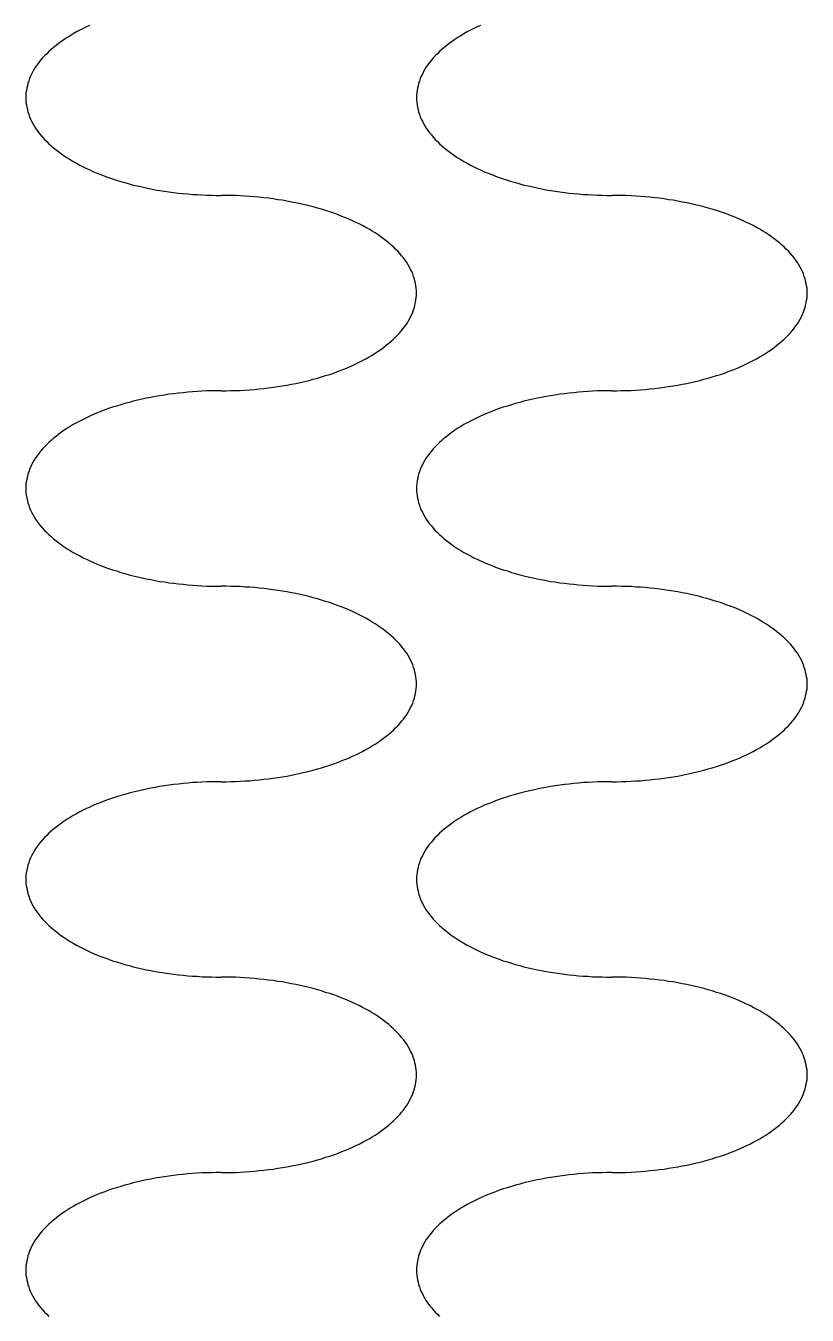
# Model space of a CAD drawing. Extents: x 0 to 40, y 0 to 70.
# Drawn here: x 29.6 to 30, y 55.327 to 55.987 of the extents above; entities that cross this region are included whole.
import ezdxf

# ---------------------------------------------------------------- set-up
doc = ezdxf.new("R2010")
doc.units = 0
doc.layers.add('AL_FOIL', color=2, linetype='CONTINUOUS')

msp = doc.modelspace()

# ---------------------------------------------------------------- linework, layer by layer
at = {"layer": 'AL_FOIL'}
for points in [[(29.6328, 55.987, 0), (29.631, 55.9862, 0), (29.6293, 55.9854, 0), (29.6276, 55.9845, 0), (29.6259, 55.9836, 0), (29.6243, 55.9827, 0), (29.6227, 55.9817, 0), (29.6212, 55.9808, 0), (29.6197, 55.9798, 0), (29.6182, 55.9788, 0), (29.6169, 55.9778, 0), (29.6155, 55.9767, 0), (29.6142, 55.9757, 0), (29.613, 55.9746, 0), (29.6118, 55.9736, 0), (29.6107, 55.9725, 0), (29.6096, 55.9714, 0), (29.6086, 55.9703, 0), (29.6076, 55.9691, 0), (29.6067, 55.968, 0), (29.6058, 55.9668, 0), (29.605, 55.9657, 0), (29.6043, 55.9645, 0), (29.6036, 55.9633, 0), (29.603, 55.9621, 0), (29.6024, 55.961, 0), (29.6019, 55.9598, 0), (29.6015, 55.9585, 0), (29.6011, 55.9573, 0), (29.6008, 55.9561, 0), (29.6005, 55.9549, 0), (29.6003, 55.9537, 0), (29.6001, 55.9525, 0), (29.6, 55.9512, 0), (29.6, 55.95, 0), (29.6, 55.9488, 0), (29.6001, 55.9475, 0), (29.6003, 55.9463, 0), (29.6005, 55.9451, 0), (29.6008, 55.9439, 0), (29.6011, 55.9427, 0), (29.6015, 55.9415, 0), (29.6019, 55.9402, 0), (29.6024, 55.939, 0), (29.603, 55.9379, 0), (29.6036, 55.9367, 0), (29.6043, 55.9355, 0), (29.605, 55.9343, 0), (29.6058, 55.9332, 0), (29.6067, 55.932, 0), (29.6076, 55.9309, 0), (29.6086, 55.9297, 0), (29.6096, 55.9286, 0), (29.6107, 55.9275, 0), (29.6118, 55.9264, 0), (29.613, 55.9254, 0), (29.6142, 55.9243, 0), (29.6155, 55.9233, 0), (29.6169, 55.9222, 0), (29.6182, 55.9212, 0), (29.6197, 55.9202, 0), (29.6212, 55.9192, 0), (29.6227, 55.9183, 0), (29.6243, 55.9173, 0), (29.6259, 55.9164, 0), (29.6276, 55.9155, 0), (29.6293, 55.9146, 0), (29.631, 55.9138, 0), (29.6328, 55.913, 0), (29.6347, 55.9121, 0), (29.6366, 55.9113, 0), (29.6385, 55.9106, 0), (29.6404, 55.9098, 0), (29.6424, 55.9091, 0), (29.6444, 55.9084, 0), (29.6465, 55.9078, 0), (29.6486, 55.9071, 0), (29.6507, 55.9065, 0), (29.6529, 55.9059, 0), (29.655, 55.9053, 0), (29.6572, 55.9048, 0), (29.6595, 55.9043, 0), (29.6617, 55.9038, 0), (29.664, 55.9034, 0), (29.6663, 55.9029, 0), (29.6686, 55.9025, 0), (29.671, 55.9022, 0), (29.6733, 55.9018, 0), (29.6757, 55.9015, 0), (29.6781, 55.9012, 0), (29.6805, 55.901, 0), (29.6829, 55.9007, 0), (29.6853, 55.9005, 0), (29.6878, 55.9004, 0), (29.6902, 55.9002, 0), (29.6926, 55.9001, 0), (29.6951, 55.9001, 0), (29.6975, 55.9, 0), (29.7, 55.9, 0)], [(29.8328, 55.987, 0), (29.831, 55.9862, 0), (29.8293, 55.9854, 0), (29.8276, 55.9845, 0), (29.8259, 55.9836, 0), (29.8243, 55.9827, 0), (29.8227, 55.9817, 0), (29.8212, 55.9808, 0), (29.8197, 55.9798, 0), (29.8182, 55.9788, 0), (29.8169, 55.9778, 0), (29.8155, 55.9767, 0), (29.8142, 55.9757, 0), (29.813, 55.9746, 0), (29.8118, 55.9736, 0), (29.8107, 55.9725, 0), (29.8096, 55.9714, 0), (29.8086, 55.9703, 0), (29.8076, 55.9691, 0), (29.8067, 55.968, 0), (29.8058, 55.9668, 0), (29.805, 55.9657, 0), (29.8043, 55.9645, 0), (29.8036, 55.9633, 0), (29.803, 55.9621, 0), (29.8024, 55.961, 0), (29.8019, 55.9598, 0), (29.8015, 55.9585, 0), (29.8011, 55.9573, 0), (29.8008, 55.9561, 0), (29.8005, 55.9549, 0), (29.8003, 55.9537, 0), (29.8001, 55.9525, 0), (29.8, 55.9512, 0), (29.8, 55.95, 0), (29.8, 55.9488, 0), (29.8001, 55.9475, 0), (29.8003, 55.9463, 0), (29.8005, 55.9451, 0), (29.8008, 55.9439, 0), (29.8011, 55.9427, 0), (29.8015, 55.9415, 0), (29.8019, 55.9402, 0), (29.8024, 55.939, 0), (29.803, 55.9379, 0), (29.8036, 55.9367, 0), (29.8043, 55.9355, 0), (29.805, 55.9343, 0), (29.8058, 55.9332, 0), (29.8067, 55.932, 0), (29.8076, 55.9309, 0), (29.8086, 55.9297, 0), (29.8096, 55.9286, 0), (29.8107, 55.9275, 0), (29.8118, 55.9264, 0), (29.813, 55.9254, 0), (29.8142, 55.9243, 0), (29.8155, 55.9233, 0), (29.8169, 55.9222, 0), (29.8182, 55.9212, 0), (29.8197, 55.9202, 0), (29.8212, 55.9192, 0), (29.8227, 55.9183, 0), (29.8243, 55.9173, 0), (29.8259, 55.9164, 0), (29.8276, 55.9155, 0), (29.8293, 55.9146, 0), (29.831, 55.9138, 0), (29.8328, 55.913, 0), (29.8347, 55.9121, 0), (29.8366, 55.9113, 0), (29.8385, 55.9106, 0), (29.8404, 55.9098, 0), (29.8424, 55.9091, 0), (29.8444, 55.9084, 0), (29.8465, 55.9078, 0), (29.8486, 55.9071, 0), (29.8507, 55.9065, 0), (29.8529, 55.9059, 0), (29.855, 55.9053, 0), (29.8572, 55.9048, 0), (29.8595, 55.9043, 0), (29.8617, 55.9038, 0), (29.864, 55.9034, 0), (29.8663, 55.9029, 0), (29.8686, 55.9025, 0), (29.871, 55.9022, 0), (29.8733, 55.9018, 0), (29.8757, 55.9015, 0), (29.8781, 55.9012, 0), (29.8805, 55.901, 0), (29.8829, 55.9007, 0), (29.8853, 55.9005, 0), (29.8878, 55.9004, 0), (29.8902, 55.9002, 0), (29.8926, 55.9001, 0), (29.8951, 55.9001, 0), (29.8975, 55.9, 0), (29.9, 55.9, 0)], [(29.7, 55.8, 0), (29.7025, 55.8, 0), (29.7049, 55.8001, 0), (29.7074, 55.8001, 0), (29.7098, 55.8002, 0), (29.7122, 55.8004, 0), (29.7147, 55.8005, 0), (29.7171, 55.8007, 0), (29.7195, 55.801, 0), (29.7219, 55.8012, 0), (29.7243, 55.8015, 0), (29.7267, 55.8018, 0), (29.729, 55.8022, 0), (29.7314, 55.8025, 0), (29.7337, 55.8029, 0), (29.736, 55.8034, 0), (29.7383, 55.8038, 0), (29.7405, 55.8043, 0), (29.7428, 55.8048, 0), (29.745, 55.8053, 0), (29.7471, 55.8059, 0), (29.7493, 55.8065, 0), (29.7514, 55.8071, 0), (29.7535, 55.8078, 0), (29.7556, 55.8084, 0), (29.7576, 55.8091, 0), (29.7596, 55.8098, 0), (29.7615, 55.8106, 0), (29.7634, 55.8113, 0), (29.7653, 55.8121, 0), (29.7672, 55.813, 0), (29.769, 55.8138, 0), (29.7707, 55.8146, 0), (29.7724, 55.8155, 0), (29.7741, 55.8164, 0), (29.7757, 55.8173, 0), (29.7773, 55.8183, 0), (29.7788, 55.8192, 0), (29.7803, 55.8202, 0), (29.7818, 55.8212, 0), (29.7831, 55.8222, 0), (29.7845, 55.8233, 0), (29.7858, 55.8243, 0), (29.787, 55.8254, 0), (29.7882, 55.8264, 0), (29.7893, 55.8275, 0), (29.7904, 55.8286, 0), (29.7914, 55.8297, 0), (29.7924, 55.8309, 0), (29.7933, 55.832, 0), (29.7942, 55.8332, 0), (29.795, 55.8343, 0), (29.7957, 55.8355, 0), (29.7964, 55.8367, 0), (29.797, 55.8379, 0), (29.7976, 55.839, 0), (29.7981, 55.8402, 0), (29.7985, 55.8415, 0), (29.7989, 55.8427, 0), (29.7992, 55.8439, 0), (29.7995, 55.8451, 0), (29.7997, 55.8463, 0), (29.7999, 55.8475, 0), (29.8, 55.8488, 0), (29.8, 55.85, 0), (29.8, 55.8512, 0), (29.7999, 55.8525, 0), (29.7997, 55.8537, 0), (29.7995, 55.8549, 0), (29.7992, 55.8561, 0), (29.7989, 55.8573, 0), (29.7985, 55.8585, 0), (29.7981, 55.8598, 0), (29.7976, 55.861, 0), (29.797, 55.8621, 0), (29.7964, 55.8633, 0), (29.7957, 55.8645, 0), (29.795, 55.8657, 0), (29.7942, 55.8668, 0), (29.7933, 55.868, 0), (29.7924, 55.8691, 0), (29.7914, 55.8703, 0), (29.7904, 55.8714, 0), (29.7893, 55.8725, 0), (29.7882, 55.8736, 0), (29.787, 55.8746, 0), (29.7858, 55.8757, 0), (29.7845, 55.8767, 0), (29.7831, 55.8778, 0), (29.7818, 55.8788, 0), (29.7803, 55.8798, 0), (29.7788, 55.8808, 0), (29.7773, 55.8817, 0), (29.7757, 55.8827, 0), (29.7741, 55.8836, 0), (29.7724, 55.8845, 0), (29.7707, 55.8854, 0), (29.769, 55.8862, 0), (29.7672, 55.887, 0), (29.7653, 55.8879, 0), (29.7634, 55.8887, 0), (29.7615, 55.8894, 0), (29.7596, 55.8902, 0), (29.7576, 55.8909, 0), (29.7556, 55.8916, 0), (29.7535, 55.8922, 0), (29.7514, 55.8929, 0), (29.7493, 55.8935, 0), (29.7471, 55.8941, 0), (29.745, 55.8947, 0), (29.7428, 55.8952, 0), (29.7405, 55.8957, 0), (29.7383, 55.8962, 0), (29.736, 55.8966, 0), (29.7337, 55.8971, 0), (29.7314, 55.8975, 0), (29.729, 55.8978, 0), (29.7267, 55.8982, 0), (29.7243, 55.8985, 0), (29.7219, 55.8988, 0), (29.7195, 55.899, 0), (29.7171, 55.8993, 0), (29.7147, 55.8995, 0), (29.7122, 55.8996, 0), (29.7098, 55.8998, 0), (29.7074, 55.8999, 0), (29.7049, 55.8999, 0), (29.7025, 55.9, 0), (29.7, 55.9, 0)], [(29.9, 55.8, 0), (29.9025, 55.8, 0), (29.9049, 55.8001, 0), (29.9074, 55.8001, 0), (29.9098, 55.8002, 0), (29.9122, 55.8004, 0), (29.9147, 55.8005, 0), (29.9171, 55.8007, 0), (29.9195, 55.801, 0), (29.9219, 55.8012, 0), (29.9243, 55.8015, 0), (29.9267, 55.8018, 0), (29.929, 55.8022, 0), (29.9314, 55.8025, 0), (29.9337, 55.8029, 0), (29.936, 55.8034, 0), (29.9383, 55.8038, 0), (29.9405, 55.8043, 0), (29.9428, 55.8048, 0), (29.945, 55.8053, 0), (29.9471, 55.8059, 0), (29.9493, 55.8065, 0), (29.9514, 55.8071, 0), (29.9535, 55.8078, 0), (29.9556, 55.8084, 0), (29.9576, 55.8091, 0), (29.9596, 55.8098, 0), (29.9615, 55.8106, 0), (29.9634, 55.8113, 0), (29.9653, 55.8121, 0), (29.9672, 55.813, 0), (29.969, 55.8138, 0), (29.9707, 55.8146, 0), (29.9724, 55.8155, 0), (29.9741, 55.8164, 0), (29.9757, 55.8173, 0), (29.9773, 55.8183, 0), (29.9788, 55.8192, 0), (29.9803, 55.8202, 0), (29.9818, 55.8212, 0), (29.9831, 55.8222, 0), (29.9845, 55.8233, 0), (29.9858, 55.8243, 0), (29.987, 55.8254, 0), (29.9882, 55.8264, 0), (29.9893, 55.8275, 0), (29.9904, 55.8286, 0), (29.9914, 55.8297, 0), (29.9924, 55.8309, 0), (29.9933, 55.832, 0), (29.9942, 55.8332, 0), (29.995, 55.8343, 0), (29.9957, 55.8355, 0), (29.9964, 55.8367, 0), (29.997, 55.8379, 0), (29.9976, 55.839, 0), (29.9981, 55.8402, 0), (29.9985, 55.8415, 0), (29.9989, 55.8427, 0), (29.9992, 55.8439, 0), (29.9995, 55.8451, 0), (29.9997, 55.8463, 0), (29.9999, 55.8475, 0), (30, 55.8488, 0), (30, 55.85, 0), (30, 55.8512, 0), (29.9999, 55.8525, 0), (29.9997, 55.8537, 0), (29.9995, 55.8549, 0), (29.9992, 55.8561, 0), (29.9989, 55.8573, 0), (29.9985, 55.8585, 0), (29.9981, 55.8598, 0), (29.9976, 55.861, 0), (29.997, 55.8621, 0), (29.9964, 55.8633, 0), (29.9957, 55.8645, 0), (29.995, 55.8657, 0), (29.9942, 55.8668, 0), (29.9933, 55.868, 0), (29.9924, 55.8691, 0), (29.9914, 55.8703, 0), (29.9904, 55.8714, 0), (29.9893, 55.8725, 0), (29.9882, 55.8736, 0), (29.987, 55.8746, 0), (29.9858, 55.8757, 0), (29.9845, 55.8767, 0), (29.9831, 55.8778, 0), (29.9818, 55.8788, 0), (29.9803, 55.8798, 0), (29.9788, 55.8808, 0), (29.9773, 55.8817, 0), (29.9757, 55.8827, 0), (29.9741, 55.8836, 0), (29.9724, 55.8845, 0), (29.9707, 55.8854, 0), (29.969, 55.8862, 0), (29.9672, 55.887, 0), (29.9653, 55.8879, 0), (29.9634, 55.8887, 0), (29.9615, 55.8894, 0), (29.9596, 55.8902, 0), (29.9576, 55.8909, 0), (29.9556, 55.8916, 0), (29.9535, 55.8922, 0), (29.9514, 55.8929, 0), (29.9493, 55.8935, 0), (29.9471, 55.8941, 0), (29.945, 55.8947, 0), (29.9428, 55.8952, 0), (29.9405, 55.8957, 0), (29.9383, 55.8962, 0), (29.936, 55.8966, 0), (29.9337, 55.8971, 0), (29.9314, 55.8975, 0), (29.929, 55.8978, 0), (29.9267, 55.8982, 0), (29.9243, 55.8985, 0), (29.9219, 55.8988, 0), (29.9195, 55.899, 0), (29.9171, 55.8993, 0), (29.9147, 55.8995, 0), (29.9122, 55.8996, 0), (29.9098, 55.8998, 0), (29.9074, 55.8999, 0), (29.9049, 55.8999, 0), (29.9025, 55.9, 0), (29.9, 55.9, 0)], [(29.7, 55.8, 0), (29.6975, 55.8, 0), (29.6951, 55.7999, 0), (29.6926, 55.7999, 0), (29.6902, 55.7998, 0), (29.6878, 55.7996, 0), (29.6853, 55.7995, 0), (29.6829, 55.7993, 0), (29.6805, 55.799, 0), (29.6781, 55.7988, 0), (29.6757, 55.7985, 0), (29.6733, 55.7982, 0), (29.671, 55.7978, 0), (29.6686, 55.7975, 0), (29.6663, 55.7971, 0), (29.664, 55.7966, 0), (29.6617, 55.7962, 0), (29.6595, 55.7957, 0), (29.6572, 55.7952, 0), (29.655, 55.7947, 0), (29.6529, 55.7941, 0), (29.6507, 55.7935, 0), (29.6486, 55.7929, 0), (29.6465, 55.7922, 0), (29.6444, 55.7916, 0), (29.6424, 55.7909, 0), (29.6404, 55.7902, 0), (29.6385, 55.7894, 0), (29.6366, 55.7887, 0), (29.6347, 55.7879, 0), (29.6328, 55.787, 0), (29.631, 55.7862, 0), (29.6293, 55.7854, 0), (29.6276, 55.7845, 0), (29.6259, 55.7836, 0), (29.6243, 55.7827, 0), (29.6227, 55.7817, 0), (29.6212, 55.7808, 0), (29.6197, 55.7798, 0), (29.6182, 55.7788, 0), (29.6169, 55.7778, 0), (29.6155, 55.7767, 0), (29.6142, 55.7757, 0), (29.613, 55.7746, 0), (29.6118, 55.7736, 0), (29.6107, 55.7725, 0), (29.6096, 55.7714, 0), (29.6086, 55.7703, 0), (29.6076, 55.7691, 0), (29.6067, 55.768, 0), (29.6058, 55.7668, 0), (29.605, 55.7657, 0), (29.6043, 55.7645, 0), (29.6036, 55.7633, 0), (29.603, 55.7621, 0), (29.6024, 55.761, 0), (29.6019, 55.7598, 0), (29.6015, 55.7585, 0), (29.6011, 55.7573, 0), (29.6008, 55.7561, 0), (29.6005, 55.7549, 0), (29.6003, 55.7537, 0), (29.6001, 55.7525, 0), (29.6, 55.7512, 0), (29.6, 55.75, 0), (29.6, 55.7488, 0), (29.6001, 55.7475, 0), (29.6003, 55.7463, 0), (29.6005, 55.7451, 0), (29.6008, 55.7439, 0), (29.6011, 55.7427, 0), (29.6015, 55.7415, 0), (29.6019, 55.7402, 0), (29.6024, 55.739, 0), (29.603, 55.7379, 0), (29.6036, 55.7367, 0), (29.6043, 55.7355, 0), (29.605, 55.7343, 0), (29.6058, 55.7332, 0), (29.6067, 55.732, 0), (29.6076, 55.7309, 0), (29.6086, 55.7297, 0), (29.6096, 55.7286, 0), (29.6107, 55.7275, 0), (29.6118, 55.7264, 0), (29.613, 55.7254, 0), (29.6142, 55.7243, 0), (29.6155, 55.7233, 0), (29.6169, 55.7222, 0), (29.6182, 55.7212, 0), (29.6197, 55.7202, 0), (29.6212, 55.7192, 0), (29.6227, 55.7183, 0), (29.6243, 55.7173, 0), (29.6259, 55.7164, 0), (29.6276, 55.7155, 0), (29.6293, 55.7146, 0), (29.631, 55.7138, 0), (29.6328, 55.713, 0), (29.6347, 55.7121, 0), (29.6366, 55.7113, 0), (29.6385, 55.7106, 0), (29.6404, 55.7098, 0), (29.6424, 55.7091, 0), (29.6444, 55.7084, 0), (29.6465, 55.7078, 0), (29.6486, 55.7071, 0), (29.6507, 55.7065, 0), (29.6529, 55.7059, 0), (29.655, 55.7053, 0), (29.6572, 55.7048, 0), (29.6595, 55.7043, 0), (29.6617, 55.7038, 0), (29.664, 55.7034, 0), (29.6663, 55.7029, 0), (29.6686, 55.7025, 0), (29.671, 55.7022, 0), (29.6733, 55.7018, 0), (29.6757, 55.7015, 0), (29.6781, 55.7012, 0), (29.6805, 55.701, 0), (29.6829, 55.7007, 0), (29.6853, 55.7005, 0), (29.6878, 55.7004, 0), (29.6902, 55.7002, 0), (29.6926, 55.7001, 0), (29.6951, 55.7001, 0), (29.6975, 55.7, 0), (29.7, 55.7, 0)], [(29.9, 55.8, 0), (29.8975, 55.8, 0), (29.8951, 55.7999, 0), (29.8926, 55.7999, 0), (29.8902, 55.7998, 0), (29.8878, 55.7996, 0), (29.8853, 55.7995, 0), (29.8829, 55.7993, 0), (29.8805, 55.799, 0), (29.8781, 55.7988, 0), (29.8757, 55.7985, 0), (29.8733, 55.7982, 0), (29.871, 55.7978, 0), (29.8686, 55.7975, 0), (29.8663, 55.7971, 0), (29.864, 55.7966, 0), (29.8617, 55.7962, 0), (29.8595, 55.7957, 0), (29.8572, 55.7952, 0), (29.855, 55.7947, 0), (29.8529, 55.7941, 0), (29.8507, 55.7935, 0), (29.8486, 55.7929, 0), (29.8465, 55.7922, 0), (29.8444, 55.7916, 0), (29.8424, 55.7909, 0), (29.8404, 55.7902, 0), (29.8385, 55.7894, 0), (29.8366, 55.7887, 0), (29.8347, 55.7879, 0), (29.8328, 55.787, 0), (29.831, 55.7862, 0), (29.8293, 55.7854, 0), (29.8276, 55.7845, 0), (29.8259, 55.7836, 0), (29.8243, 55.7827, 0), (29.8227, 55.7817, 0), (29.8212, 55.7808, 0), (29.8197, 55.7798, 0), (29.8182, 55.7788, 0), (29.8169, 55.7778, 0), (29.8155, 55.7767, 0), (29.8142, 55.7757, 0), (29.813, 55.7746, 0), (29.8118, 55.7736, 0), (29.8107, 55.7725, 0), (29.8096, 55.7714, 0), (29.8086, 55.7703, 0), (29.8076, 55.7691, 0), (29.8067, 55.768, 0), (29.8058, 55.7668, 0), (29.805, 55.7657, 0), (29.8043, 55.7645, 0), (29.8036, 55.7633, 0), (29.803, 55.7621, 0), (29.8024, 55.761, 0), (29.8019, 55.7598, 0), (29.8015, 55.7585, 0), (29.8011, 55.7573, 0), (29.8008, 55.7561, 0), (29.8005, 55.7549, 0), (29.8003, 55.7537, 0), (29.8001, 55.7525, 0), (29.8, 55.7512, 0), (29.8, 55.75, 0), (29.8, 55.7488, 0), (29.8001, 55.7475, 0), (29.8003, 55.7463, 0), (29.8005, 55.7451, 0), (29.8008, 55.7439, 0), (29.8011, 55.7427, 0), (29.8015, 55.7415, 0), (29.8019, 55.7402, 0), (29.8024, 55.739, 0), (29.803, 55.7379, 0), (29.8036, 55.7367, 0), (29.8043, 55.7355, 0), (29.805, 55.7343, 0), (29.8058, 55.7332, 0), (29.8067, 55.732, 0), (29.8076, 55.7309, 0), (29.8086, 55.7297, 0), (29.8096, 55.7286, 0), (29.8107, 55.7275, 0), (29.8118, 55.7264, 0), (29.813, 55.7254, 0), (29.8142, 55.7243, 0), (29.8155, 55.7233, 0), (29.8169, 55.7222, 0), (29.8182, 55.7212, 0), (29.8197, 55.7202, 0), (29.8212, 55.7192, 0), (29.8227, 55.7183, 0), (29.8243, 55.7173, 0), (29.8259, 55.7164, 0), (29.8276, 55.7155, 0), (29.8293, 55.7146, 0), (29.831, 55.7138, 0), (29.8328, 55.713, 0), (29.8347, 55.7121, 0), (29.8366, 55.7113, 0), (29.8385, 55.7106, 0), (29.8404, 55.7098, 0), (29.8424, 55.7091, 0), (29.8444, 55.7084, 0), (29.8465, 55.7078, 0), (29.8486, 55.7071, 0), (29.8507, 55.7065, 0), (29.8529, 55.7059, 0), (29.855, 55.7053, 0), (29.8572, 55.7048, 0), (29.8595, 55.7043, 0), (29.8617, 55.7038, 0), (29.864, 55.7034, 0), (29.8663, 55.7029, 0), (29.8686, 55.7025, 0), (29.871, 55.7022, 0), (29.8733, 55.7018, 0), (29.8757, 55.7015, 0), (29.8781, 55.7012, 0), (29.8805, 55.701, 0), (29.8829, 55.7007, 0), (29.8853, 55.7005, 0), (29.8878, 55.7004, 0), (29.8902, 55.7002, 0), (29.8926, 55.7001, 0), (29.8951, 55.7001, 0), (29.8975, 55.7, 0), (29.9, 55.7, 0)], [(29.7, 55.6, 0), (29.7025, 55.6, 0), (29.7049, 55.6001, 0), (29.7074, 55.6001, 0), (29.7098, 55.6002, 0), (29.7122, 55.6004, 0), (29.7147, 55.6005, 0), (29.7171, 55.6007, 0), (29.7195, 55.601, 0), (29.7219, 55.6012, 0), (29.7243, 55.6015, 0), (29.7267, 55.6018, 0), (29.729, 55.6022, 0), (29.7314, 55.6025, 0), (29.7337, 55.6029, 0), (29.736, 55.6034, 0), (29.7383, 55.6038, 0), (29.7405, 55.6043, 0), (29.7428, 55.6048, 0), (29.745, 55.6053, 0), (29.7471, 55.6059, 0), (29.7493, 55.6065, 0), (29.7514, 55.6071, 0), (29.7535, 55.6078, 0), (29.7556, 55.6084, 0), (29.7576, 55.6091, 0), (29.7596, 55.6098, 0), (29.7615, 55.6106, 0), (29.7634, 55.6113, 0), (29.7653, 55.6121, 0), (29.7672, 55.613, 0), (29.769, 55.6138, 0), (29.7707, 55.6146, 0), (29.7724, 55.6155, 0), (29.7741, 55.6164, 0), (29.7757, 55.6173, 0), (29.7773, 55.6183, 0), (29.7788, 55.6192, 0), (29.7803, 55.6202, 0), (29.7818, 55.6212, 0), (29.7831, 55.6222, 0), (29.7845, 55.6233, 0), (29.7858, 55.6243, 0), (29.787, 55.6254, 0), (29.7882, 55.6264, 0), (29.7893, 55.6275, 0), (29.7904, 55.6286, 0), (29.7914, 55.6297, 0), (29.7924, 55.6309, 0), (29.7933, 55.632, 0), (29.7942, 55.6332, 0), (29.795, 55.6343, 0), (29.7957, 55.6355, 0), (29.7964, 55.6367, 0), (29.797, 55.6379, 0), (29.7976, 55.639, 0), (29.7981, 55.6402, 0), (29.7985, 55.6415, 0), (29.7989, 55.6427, 0), (29.7992, 55.6439, 0), (29.7995, 55.6451, 0), (29.7997, 55.6463, 0), (29.7999, 55.6475, 0), (29.8, 55.6488, 0), (29.8, 55.65, 0), (29.8, 55.6512, 0), (29.7999, 55.6525, 0), (29.7997, 55.6537, 0), (29.7995, 55.6549, 0), (29.7992, 55.6561, 0), (29.7989, 55.6573, 0), (29.7985, 55.6585, 0), (29.7981, 55.6598, 0), (29.7976, 55.661, 0), (29.797, 55.6621, 0), (29.7964, 55.6633, 0), (29.7957, 55.6645, 0), (29.795, 55.6657, 0), (29.7942, 55.6668, 0), (29.7933, 55.668, 0), (29.7924, 55.6691, 0), (29.7914, 55.6703, 0), (29.7904, 55.6714, 0), (29.7893, 55.6725, 0), (29.7882, 55.6736, 0), (29.787, 55.6746, 0), (29.7858, 55.6757, 0), (29.7845, 55.6767, 0), (29.7831, 55.6778, 0), (29.7818, 55.6788, 0), (29.7803, 55.6798, 0), (29.7788, 55.6808, 0), (29.7773, 55.6817, 0), (29.7757, 55.6827, 0), (29.7741, 55.6836, 0), (29.7724, 55.6845, 0), (29.7707, 55.6854, 0), (29.769, 55.6862, 0), (29.7672, 55.687, 0), (29.7653, 55.6879, 0), (29.7634, 55.6887, 0), (29.7615, 55.6894, 0), (29.7596, 55.6902, 0), (29.7576, 55.6909, 0), (29.7556, 55.6916, 0), (29.7535, 55.6922, 0), (29.7514, 55.6929, 0), (29.7493, 55.6935, 0), (29.7471, 55.6941, 0), (29.745, 55.6947, 0), (29.7428, 55.6952, 0), (29.7405, 55.6957, 0), (29.7383, 55.6962, 0), (29.736, 55.6966, 0), (29.7337, 55.6971, 0), (29.7314, 55.6975, 0), (29.729, 55.6978, 0), (29.7267, 55.6982, 0), (29.7243, 55.6985, 0), (29.7219, 55.6988, 0), (29.7195, 55.699, 0), (29.7171, 55.6993, 0), (29.7147, 55.6995, 0), (29.7122, 55.6996, 0), (29.7098, 55.6998, 0), (29.7074, 55.6999, 0), (29.7049, 55.6999, 0), (29.7025, 55.7, 0), (29.7, 55.7, 0)], [(29.9, 55.6, 0), (29.9025, 55.6, 0), (29.9049, 55.6001, 0), (29.9074, 55.6001, 0), (29.9098, 55.6002, 0), (29.9122, 55.6004, 0), (29.9147, 55.6005, 0), (29.9171, 55.6007, 0), (29.9195, 55.601, 0), (29.9219, 55.6012, 0), (29.9243, 55.6015, 0), (29.9267, 55.6018, 0), (29.929, 55.6022, 0), (29.9314, 55.6025, 0), (29.9337, 55.6029, 0), (29.936, 55.6034, 0), (29.9383, 55.6038, 0), (29.9405, 55.6043, 0), (29.9428, 55.6048, 0), (29.945, 55.6053, 0), (29.9471, 55.6059, 0), (29.9493, 55.6065, 0), (29.9514, 55.6071, 0), (29.9535, 55.6078, 0), (29.9556, 55.6084, 0), (29.9576, 55.6091, 0), (29.9596, 55.6098, 0), (29.9615, 55.6106, 0), (29.9634, 55.6113, 0), (29.9653, 55.6121, 0), (29.9672, 55.613, 0), (29.969, 55.6138, 0), (29.9707, 55.6146, 0), (29.9724, 55.6155, 0), (29.9741, 55.6164, 0), (29.9757, 55.6173, 0), (29.9773, 55.6183, 0), (29.9788, 55.6192, 0), (29.9803, 55.6202, 0), (29.9818, 55.6212, 0), (29.9831, 55.6222, 0), (29.9845, 55.6233, 0), (29.9858, 55.6243, 0), (29.987, 55.6254, 0), (29.9882, 55.6264, 0), (29.9893, 55.6275, 0), (29.9904, 55.6286, 0), (29.9914, 55.6297, 0), (29.9924, 55.6309, 0), (29.9933, 55.632, 0), (29.9942, 55.6332, 0), (29.995, 55.6343, 0), (29.9957, 55.6355, 0), (29.9964, 55.6367, 0), (29.997, 55.6379, 0), (29.9976, 55.639, 0), (29.9981, 55.6402, 0), (29.9985, 55.6415, 0), (29.9989, 55.6427, 0), (29.9992, 55.6439, 0), (29.9995, 55.6451, 0), (29.9997, 55.6463, 0), (29.9999, 55.6475, 0), (30, 55.6488, 0), (30, 55.65, 0), (30, 55.6512, 0), (29.9999, 55.6525, 0), (29.9997, 55.6537, 0), (29.9995, 55.6549, 0), (29.9992, 55.6561, 0), (29.9989, 55.6573, 0), (29.9985, 55.6585, 0), (29.9981, 55.6598, 0), (29.9976, 55.661, 0), (29.997, 55.6621, 0), (29.9964, 55.6633, 0), (29.9957, 55.6645, 0), (29.995, 55.6657, 0), (29.9942, 55.6668, 0), (29.9933, 55.668, 0), (29.9924, 55.6691, 0), (29.9914, 55.6703, 0), (29.9904, 55.6714, 0), (29.9893, 55.6725, 0), (29.9882, 55.6736, 0), (29.987, 55.6746, 0), (29.9858, 55.6757, 0), (29.9845, 55.6767, 0), (29.9831, 55.6778, 0), (29.9818, 55.6788, 0), (29.9803, 55.6798, 0), (29.9788, 55.6808, 0), (29.9773, 55.6817, 0), (29.9757, 55.6827, 0), (29.9741, 55.6836, 0), (29.9724, 55.6845, 0), (29.9707, 55.6854, 0), (29.969, 55.6862, 0), (29.9672, 55.687, 0), (29.9653, 55.6879, 0), (29.9634, 55.6887, 0), (29.9615, 55.6894, 0), (29.9596, 55.6902, 0), (29.9576, 55.6909, 0), (29.9556, 55.6916, 0), (29.9535, 55.6922, 0), (29.9514, 55.6929, 0), (29.9493, 55.6935, 0), (29.9471, 55.6941, 0), (29.945, 55.6947, 0), (29.9428, 55.6952, 0), (29.9405, 55.6957, 0), (29.9383, 55.6962, 0), (29.936, 55.6966, 0), (29.9337, 55.6971, 0), (29.9314, 55.6975, 0), (29.929, 55.6978, 0), (29.9267, 55.6982, 0), (29.9243, 55.6985, 0), (29.9219, 55.6988, 0), (29.9195, 55.699, 0), (29.9171, 55.6993, 0), (29.9147, 55.6995, 0), (29.9122, 55.6996, 0), (29.9098, 55.6998, 0), (29.9074, 55.6999, 0), (29.9049, 55.6999, 0), (29.9025, 55.7, 0), (29.9, 55.7, 0)], [(29.7, 55.6, 0), (29.6975, 55.6, 0), (29.6951, 55.5999, 0), (29.6926, 55.5999, 0), (29.6902, 55.5998, 0), (29.6878, 55.5996, 0), (29.6853, 55.5995, 0), (29.6829, 55.5993, 0), (29.6805, 55.599, 0), (29.6781, 55.5988, 0), (29.6757, 55.5985, 0), (29.6733, 55.5982, 0), (29.671, 55.5978, 0), (29.6686, 55.5975, 0), (29.6663, 55.5971, 0), (29.664, 55.5966, 0), (29.6617, 55.5962, 0), (29.6595, 55.5957, 0), (29.6572, 55.5952, 0), (29.655, 55.5947, 0), (29.6529, 55.5941, 0), (29.6507, 55.5935, 0), (29.6486, 55.5929, 0), (29.6465, 55.5922, 0), (29.6444, 55.5916, 0), (29.6424, 55.5909, 0), (29.6404, 55.5902, 0), (29.6385, 55.5894, 0), (29.6366, 55.5887, 0), (29.6347, 55.5879, 0), (29.6328, 55.587, 0), (29.631, 55.5862, 0), (29.6293, 55.5854, 0), (29.6276, 55.5845, 0), (29.6259, 55.5836, 0), (29.6243, 55.5827, 0), (29.6227, 55.5817, 0), (29.6212, 55.5808, 0), (29.6197, 55.5798, 0), (29.6182, 55.5788, 0), (29.6169, 55.5778, 0), (29.6155, 55.5767, 0), (29.6142, 55.5757, 0), (29.613, 55.5746, 0), (29.6118, 55.5736, 0), (29.6107, 55.5725, 0), (29.6096, 55.5714, 0), (29.6086, 55.5703, 0), (29.6076, 55.5691, 0), (29.6067, 55.568, 0), (29.6058, 55.5668, 0), (29.605, 55.5657, 0), (29.6043, 55.5645, 0), (29.6036, 55.5633, 0), (29.603, 55.5621, 0), (29.6024, 55.561, 0), (29.6019, 55.5598, 0), (29.6015, 55.5585, 0), (29.6011, 55.5573, 0), (29.6008, 55.5561, 0), (29.6005, 55.5549, 0), (29.6003, 55.5537, 0), (29.6001, 55.5525, 0), (29.6, 55.5512, 0), (29.6, 55.55, 0), (29.6, 55.5488, 0), (29.6001, 55.5475, 0), (29.6003, 55.5463, 0), (29.6005, 55.5451, 0), (29.6008, 55.5439, 0), (29.6011, 55.5427, 0), (29.6015, 55.5415, 0), (29.6019, 55.5402, 0), (29.6024, 55.539, 0), (29.603, 55.5379, 0), (29.6036, 55.5367, 0), (29.6043, 55.5355, 0), (29.605, 55.5343, 0), (29.6058, 55.5332, 0), (29.6067, 55.532, 0), (29.6076, 55.5309, 0), (29.6086, 55.5297, 0), (29.6096, 55.5286, 0), (29.6107, 55.5275, 0), (29.6118, 55.5264, 0), (29.613, 55.5254, 0), (29.6142, 55.5243, 0), (29.6155, 55.5233, 0), (29.6169, 55.5222, 0), (29.6182, 55.5212, 0), (29.6197, 55.5202, 0), (29.6212, 55.5192, 0), (29.6227, 55.5183, 0), (29.6243, 55.5173, 0), (29.6259, 55.5164, 0), (29.6276, 55.5155, 0), (29.6293, 55.5146, 0), (29.631, 55.5138, 0), (29.6328, 55.513, 0), (29.6347, 55.5121, 0), (29.6366, 55.5113, 0), (29.6385, 55.5106, 0), (29.6404, 55.5098, 0), (29.6424, 55.5091, 0), (29.6444, 55.5084, 0), (29.6465, 55.5078, 0), (29.6486, 55.5071, 0), (29.6507, 55.5065, 0), (29.6529, 55.5059, 0), (29.655, 55.5053, 0), (29.6572, 55.5048, 0), (29.6595, 55.5043, 0), (29.6617, 55.5038, 0), (29.664, 55.5034, 0), (29.6663, 55.5029, 0), (29.6686, 55.5025, 0), (29.671, 55.5022, 0), (29.6733, 55.5018, 0), (29.6757, 55.5015, 0), (29.6781, 55.5012, 0), (29.6805, 55.501, 0), (29.6829, 55.5007, 0), (29.6853, 55.5005, 0), (29.6878, 55.5004, 0), (29.6902, 55.5002, 0), (29.6926, 55.5001, 0), (29.6951, 55.5001, 0), (29.6975, 55.5, 0), (29.7, 55.5, 0)], [(29.9, 55.6, 0), (29.8975, 55.6, 0), (29.8951, 55.5999, 0), (29.8926, 55.5999, 0), (29.8902, 55.5998, 0), (29.8878, 55.5996, 0), (29.8853, 55.5995, 0), (29.8829, 55.5993, 0), (29.8805, 55.599, 0), (29.8781, 55.5988, 0), (29.8757, 55.5985, 0), (29.8733, 55.5982, 0), (29.871, 55.5978, 0), (29.8686, 55.5975, 0), (29.8663, 55.5971, 0), (29.864, 55.5966, 0), (29.8617, 55.5962, 0), (29.8595, 55.5957, 0), (29.8572, 55.5952, 0), (29.855, 55.5947, 0), (29.8529, 55.5941, 0), (29.8507, 55.5935, 0), (29.8486, 55.5929, 0), (29.8465, 55.5922, 0), (29.8444, 55.5916, 0), (29.8424, 55.5909, 0), (29.8404, 55.5902, 0), (29.8385, 55.5894, 0), (29.8366, 55.5887, 0), (29.8347, 55.5879, 0), (29.8328, 55.587, 0), (29.831, 55.5862, 0), (29.8293, 55.5854, 0), (29.8276, 55.5845, 0), (29.8259, 55.5836, 0), (29.8243, 55.5827, 0), (29.8227, 55.5817, 0), (29.8212, 55.5808, 0), (29.8197, 55.5798, 0), (29.8182, 55.5788, 0), (29.8169, 55.5778, 0), (29.8155, 55.5767, 0), (29.8142, 55.5757, 0), (29.813, 55.5746, 0), (29.8118, 55.5736, 0), (29.8107, 55.5725, 0), (29.8096, 55.5714, 0), (29.8086, 55.5703, 0), (29.8076, 55.5691, 0), (29.8067, 55.568, 0), (29.8058, 55.5668, 0), (29.805, 55.5657, 0), (29.8043, 55.5645, 0), (29.8036, 55.5633, 0), (29.803, 55.5621, 0), (29.8024, 55.561, 0), (29.8019, 55.5598, 0), (29.8015, 55.5585, 0), (29.8011, 55.5573, 0), (29.8008, 55.5561, 0), (29.8005, 55.5549, 0), (29.8003, 55.5537, 0), (29.8001, 55.5525, 0), (29.8, 55.5512, 0), (29.8, 55.55, 0), (29.8, 55.5488, 0), (29.8001, 55.5475, 0), (29.8003, 55.5463, 0), (29.8005, 55.5451, 0), (29.8008, 55.5439, 0), (29.8011, 55.5427, 0), (29.8015, 55.5415, 0), (29.8019, 55.5402, 0), (29.8024, 55.539, 0), (29.803, 55.5379, 0), (29.8036, 55.5367, 0), (29.8043, 55.5355, 0), (29.805, 55.5343, 0), (29.8058, 55.5332, 0), (29.8067, 55.532, 0), (29.8076, 55.5309, 0), (29.8086, 55.5297, 0), (29.8096, 55.5286, 0), (29.8107, 55.5275, 0), (29.8118, 55.5264, 0), (29.813, 55.5254, 0), (29.8142, 55.5243, 0), (29.8155, 55.5233, 0), (29.8169, 55.5222, 0), (29.8182, 55.5212, 0), (29.8197, 55.5202, 0), (29.8212, 55.5192, 0), (29.8227, 55.5183, 0), (29.8243, 55.5173, 0), (29.8259, 55.5164, 0), (29.8276, 55.5155, 0), (29.8293, 55.5146, 0), (29.831, 55.5138, 0), (29.8328, 55.513, 0), (29.8347, 55.5121, 0), (29.8366, 55.5113, 0), (29.8385, 55.5106, 0), (29.8404, 55.5098, 0), (29.8424, 55.5091, 0), (29.8444, 55.5084, 0), (29.8465, 55.5078, 0), (29.8486, 55.5071, 0), (29.8507, 55.5065, 0), (29.8529, 55.5059, 0), (29.855, 55.5053, 0), (29.8572, 55.5048, 0), (29.8595, 55.5043, 0), (29.8617, 55.5038, 0), (29.864, 55.5034, 0), (29.8663, 55.5029, 0), (29.8686, 55.5025, 0), (29.871, 55.5022, 0), (29.8733, 55.5018, 0), (29.8757, 55.5015, 0), (29.8781, 55.5012, 0), (29.8805, 55.501, 0), (29.8829, 55.5007, 0), (29.8853, 55.5005, 0), (29.8878, 55.5004, 0), (29.8902, 55.5002, 0), (29.8926, 55.5001, 0), (29.8951, 55.5001, 0), (29.8975, 55.5, 0), (29.9, 55.5, 0)], [(29.7, 55.4, 0), (29.7025, 55.4, 0), (29.7049, 55.4001, 0), (29.7074, 55.4001, 0), (29.7098, 55.4002, 0), (29.7122, 55.4004, 0), (29.7147, 55.4005, 0), (29.7171, 55.4007, 0), (29.7195, 55.401, 0), (29.7219, 55.4012, 0), (29.7243, 55.4015, 0), (29.7267, 55.4018, 0), (29.729, 55.4022, 0), (29.7314, 55.4025, 0), (29.7337, 55.4029, 0), (29.736, 55.4034, 0), (29.7383, 55.4038, 0), (29.7405, 55.4043, 0), (29.7428, 55.4048, 0), (29.745, 55.4053, 0), (29.7471, 55.4059, 0), (29.7493, 55.4065, 0), (29.7514, 55.4071, 0), (29.7535, 55.4078, 0), (29.7556, 55.4084, 0), (29.7576, 55.4091, 0), (29.7596, 55.4098, 0), (29.7615, 55.4106, 0), (29.7634, 55.4113, 0), (29.7653, 55.4121, 0), (29.7672, 55.413, 0), (29.769, 55.4138, 0), (29.7707, 55.4146, 0), (29.7724, 55.4155, 0), (29.7741, 55.4164, 0), (29.7757, 55.4173, 0), (29.7773, 55.4183, 0), (29.7788, 55.4192, 0), (29.7803, 55.4202, 0), (29.7818, 55.4212, 0), (29.7831, 55.4222, 0), (29.7845, 55.4233, 0), (29.7858, 55.4243, 0), (29.787, 55.4254, 0), (29.7882, 55.4264, 0), (29.7893, 55.4275, 0), (29.7904, 55.4286, 0), (29.7914, 55.4297, 0), (29.7924, 55.4309, 0), (29.7933, 55.432, 0), (29.7942, 55.4332, 0), (29.795, 55.4343, 0), (29.7957, 55.4355, 0), (29.7964, 55.4367, 0), (29.797, 55.4379, 0), (29.7976, 55.439, 0), (29.7981, 55.4402, 0), (29.7985, 55.4415, 0), (29.7989, 55.4427, 0), (29.7992, 55.4439, 0), (29.7995, 55.4451, 0), (29.7997, 55.4463, 0), (29.7999, 55.4475, 0), (29.8, 55.4488, 0), (29.8, 55.45, 0), (29.8, 55.4512, 0), (29.7999, 55.4525, 0), (29.7997, 55.4537, 0), (29.7995, 55.4549, 0), (29.7992, 55.4561, 0), (29.7989, 55.4573, 0), (29.7985, 55.4585, 0), (29.7981, 55.4598, 0), (29.7976, 55.461, 0), (29.797, 55.4621, 0), (29.7964, 55.4633, 0), (29.7957, 55.4645, 0), (29.795, 55.4657, 0), (29.7942, 55.4668, 0), (29.7933, 55.468, 0), (29.7924, 55.4691, 0), (29.7914, 55.4703, 0), (29.7904, 55.4714, 0), (29.7893, 55.4725, 0), (29.7882, 55.4736, 0), (29.787, 55.4746, 0), (29.7858, 55.4757, 0), (29.7845, 55.4767, 0), (29.7831, 55.4778, 0), (29.7818, 55.4788, 0), (29.7803, 55.4798, 0), (29.7788, 55.4808, 0), (29.7773, 55.4817, 0), (29.7757, 55.4827, 0), (29.7741, 55.4836, 0), (29.7724, 55.4845, 0), (29.7707, 55.4854, 0), (29.769, 55.4862, 0), (29.7672, 55.487, 0), (29.7653, 55.4879, 0), (29.7634, 55.4887, 0), (29.7615, 55.4894, 0), (29.7596, 55.4902, 0), (29.7576, 55.4909, 0), (29.7556, 55.4916, 0), (29.7535, 55.4922, 0), (29.7514, 55.4929, 0), (29.7493, 55.4935, 0), (29.7471, 55.4941, 0), (29.745, 55.4947, 0), (29.7428, 55.4952, 0), (29.7405, 55.4957, 0), (29.7383, 55.4962, 0), (29.736, 55.4966, 0), (29.7337, 55.4971, 0), (29.7314, 55.4975, 0), (29.729, 55.4978, 0), (29.7267, 55.4982, 0), (29.7243, 55.4985, 0), (29.7219, 55.4988, 0), (29.7195, 55.499, 0), (29.7171, 55.4993, 0), (29.7147, 55.4995, 0), (29.7122, 55.4996, 0), (29.7098, 55.4998, 0), (29.7074, 55.4999, 0), (29.7049, 55.4999, 0), (29.7025, 55.5, 0), (29.7, 55.5, 0)], [(29.9, 55.4, 0), (29.9025, 55.4, 0), (29.9049, 55.4001, 0), (29.9074, 55.4001, 0), (29.9098, 55.4002, 0), (29.9122, 55.4004, 0), (29.9147, 55.4005, 0), (29.9171, 55.4007, 0), (29.9195, 55.401, 0), (29.9219, 55.4012, 0), (29.9243, 55.4015, 0), (29.9267, 55.4018, 0), (29.929, 55.4022, 0), (29.9314, 55.4025, 0), (29.9337, 55.4029, 0), (29.936, 55.4034, 0), (29.9383, 55.4038, 0), (29.9405, 55.4043, 0), (29.9428, 55.4048, 0), (29.945, 55.4053, 0), (29.9471, 55.4059, 0), (29.9493, 55.4065, 0), (29.9514, 55.4071, 0), (29.9535, 55.4078, 0), (29.9556, 55.4084, 0), (29.9576, 55.4091, 0), (29.9596, 55.4098, 0), (29.9615, 55.4106, 0), (29.9634, 55.4113, 0), (29.9653, 55.4121, 0), (29.9672, 55.413, 0), (29.969, 55.4138, 0), (29.9707, 55.4146, 0), (29.9724, 55.4155, 0), (29.9741, 55.4164, 0), (29.9757, 55.4173, 0), (29.9773, 55.4183, 0), (29.9788, 55.4192, 0), (29.9803, 55.4202, 0), (29.9818, 55.4212, 0), (29.9831, 55.4222, 0), (29.9845, 55.4233, 0), (29.9858, 55.4243, 0), (29.987, 55.4254, 0), (29.9882, 55.4264, 0), (29.9893, 55.4275, 0), (29.9904, 55.4286, 0), (29.9914, 55.4297, 0), (29.9924, 55.4309, 0), (29.9933, 55.432, 0), (29.9942, 55.4332, 0), (29.995, 55.4343, 0), (29.9957, 55.4355, 0), (29.9964, 55.4367, 0), (29.997, 55.4379, 0), (29.9976, 55.439, 0), (29.9981, 55.4402, 0), (29.9985, 55.4415, 0), (29.9989, 55.4427, 0), (29.9992, 55.4439, 0), (29.9995, 55.4451, 0), (29.9997, 55.4463, 0), (29.9999, 55.4475, 0), (30, 55.4488, 0), (30, 55.45, 0), (30, 55.4512, 0), (29.9999, 55.4525, 0), (29.9997, 55.4537, 0), (29.9995, 55.4549, 0), (29.9992, 55.4561, 0), (29.9989, 55.4573, 0), (29.9985, 55.4585, 0), (29.9981, 55.4598, 0), (29.9976, 55.461, 0), (29.997, 55.4621, 0), (29.9964, 55.4633, 0), (29.9957, 55.4645, 0), (29.995, 55.4657, 0), (29.9942, 55.4668, 0), (29.9933, 55.468, 0), (29.9924, 55.4691, 0), (29.9914, 55.4703, 0), (29.9904, 55.4714, 0), (29.9893, 55.4725, 0), (29.9882, 55.4736, 0), (29.987, 55.4746, 0), (29.9858, 55.4757, 0), (29.9845, 55.4767, 0), (29.9831, 55.4778, 0), (29.9818, 55.4788, 0), (29.9803, 55.4798, 0), (29.9788, 55.4808, 0), (29.9773, 55.4817, 0), (29.9757, 55.4827, 0), (29.9741, 55.4836, 0), (29.9724, 55.4845, 0), (29.9707, 55.4854, 0), (29.969, 55.4862, 0), (29.9672, 55.487, 0), (29.9653, 55.4879, 0), (29.9634, 55.4887, 0), (29.9615, 55.4894, 0), (29.9596, 55.4902, 0), (29.9576, 55.4909, 0), (29.9556, 55.4916, 0), (29.9535, 55.4922, 0), (29.9514, 55.4929, 0), (29.9493, 55.4935, 0), (29.9471, 55.4941, 0), (29.945, 55.4947, 0), (29.9428, 55.4952, 0), (29.9405, 55.4957, 0), (29.9383, 55.4962, 0), (29.936, 55.4966, 0), (29.9337, 55.4971, 0), (29.9314, 55.4975, 0), (29.929, 55.4978, 0), (29.9267, 55.4982, 0), (29.9243, 55.4985, 0), (29.9219, 55.4988, 0), (29.9195, 55.499, 0), (29.9171, 55.4993, 0), (29.9147, 55.4995, 0), (29.9122, 55.4996, 0), (29.9098, 55.4998, 0), (29.9074, 55.4999, 0), (29.9049, 55.4999, 0), (29.9025, 55.5, 0), (29.9, 55.5, 0)], [(29.7, 55.4, 0), (29.6975, 55.4, 0), (29.6951, 55.3999, 0), (29.6926, 55.3999, 0), (29.6902, 55.3998, 0), (29.6878, 55.3996, 0), (29.6853, 55.3995, 0), (29.6829, 55.3993, 0), (29.6805, 55.399, 0), (29.6781, 55.3988, 0), (29.6757, 55.3985, 0), (29.6733, 55.3982, 0), (29.671, 55.3978, 0), (29.6686, 55.3975, 0), (29.6663, 55.3971, 0), (29.664, 55.3966, 0), (29.6617, 55.3962, 0), (29.6595, 55.3957, 0), (29.6572, 55.3952, 0), (29.655, 55.3947, 0), (29.6529, 55.3941, 0), (29.6507, 55.3935, 0), (29.6486, 55.3929, 0), (29.6465, 55.3922, 0), (29.6444, 55.3916, 0), (29.6424, 55.3909, 0), (29.6404, 55.3902, 0), (29.6385, 55.3894, 0), (29.6366, 55.3887, 0), (29.6347, 55.3879, 0), (29.6328, 55.387, 0), (29.631, 55.3862, 0), (29.6293, 55.3854, 0), (29.6276, 55.3845, 0), (29.6259, 55.3836, 0), (29.6243, 55.3827, 0), (29.6227, 55.3817, 0), (29.6212, 55.3808, 0), (29.6197, 55.3798, 0), (29.6182, 55.3788, 0), (29.6169, 55.3778, 0), (29.6155, 55.3767, 0), (29.6142, 55.3757, 0), (29.613, 55.3746, 0), (29.6118, 55.3736, 0), (29.6107, 55.3725, 0), (29.6096, 55.3714, 0), (29.6086, 55.3703, 0), (29.6076, 55.3691, 0), (29.6067, 55.368, 0), (29.6058, 55.3668, 0), (29.605, 55.3657, 0), (29.6043, 55.3645, 0), (29.6036, 55.3633, 0), (29.603, 55.3621, 0), (29.6024, 55.361, 0), (29.6019, 55.3598, 0), (29.6015, 55.3585, 0), (29.6011, 55.3573, 0), (29.6008, 55.3561, 0), (29.6005, 55.3549, 0), (29.6003, 55.3537, 0), (29.6001, 55.3525, 0), (29.6, 55.3512, 0), (29.6, 55.35, 0), (29.6, 55.3488, 0), (29.6001, 55.3475, 0), (29.6003, 55.3463, 0), (29.6005, 55.3451, 0), (29.6008, 55.3439, 0), (29.6011, 55.3427, 0), (29.6015, 55.3415, 0), (29.6019, 55.3402, 0), (29.6024, 55.339, 0), (29.603, 55.3379, 0), (29.6036, 55.3367, 0), (29.6043, 55.3355, 0), (29.605, 55.3343, 0), (29.6058, 55.3332, 0), (29.6067, 55.332, 0), (29.6076, 55.3309, 0), (29.6086, 55.3297, 0), (29.6096, 55.3286, 0), (29.6107, 55.3275, 0), (29.6118, 55.3264, 0)], [(29.9, 55.4, 0), (29.8975, 55.4, 0), (29.8951, 55.3999, 0), (29.8926, 55.3999, 0), (29.8902, 55.3998, 0), (29.8878, 55.3996, 0), (29.8853, 55.3995, 0), (29.8829, 55.3993, 0), (29.8805, 55.399, 0), (29.8781, 55.3988, 0), (29.8757, 55.3985, 0), (29.8733, 55.3982, 0), (29.871, 55.3978, 0), (29.8686, 55.3975, 0), (29.8663, 55.3971, 0), (29.864, 55.3966, 0), (29.8617, 55.3962, 0), (29.8595, 55.3957, 0), (29.8572, 55.3952, 0), (29.855, 55.3947, 0), (29.8529, 55.3941, 0), (29.8507, 55.3935, 0), (29.8486, 55.3929, 0), (29.8465, 55.3922, 0), (29.8444, 55.3916, 0), (29.8424, 55.3909, 0), (29.8404, 55.3902, 0), (29.8385, 55.3894, 0), (29.8366, 55.3887, 0), (29.8347, 55.3879, 0), (29.8328, 55.387, 0), (29.831, 55.3862, 0), (29.8293, 55.3854, 0), (29.8276, 55.3845, 0), (29.8259, 55.3836, 0), (29.8243, 55.3827, 0), (29.8227, 55.3817, 0), (29.8212, 55.3808, 0), (29.8197, 55.3798, 0), (29.8182, 55.3788, 0), (29.8169, 55.3778, 0), (29.8155, 55.3767, 0), (29.8142, 55.3757, 0), (29.813, 55.3746, 0), (29.8118, 55.3736, 0), (29.8107, 55.3725, 0), (29.8096, 55.3714, 0), (29.8086, 55.3703, 0), (29.8076, 55.3691, 0), (29.8067, 55.368, 0), (29.8058, 55.3668, 0), (29.805, 55.3657, 0), (29.8043, 55.3645, 0), (29.8036, 55.3633, 0), (29.803, 55.3621, 0), (29.8024, 55.361, 0), (29.8019, 55.3598, 0), (29.8015, 55.3585, 0), (29.8011, 55.3573, 0), (29.8008, 55.3561, 0), (29.8005, 55.3549, 0), (29.8003, 55.3537, 0), (29.8001, 55.3525, 0), (29.8, 55.3512, 0), (29.8, 55.35, 0), (29.8, 55.3488, 0), (29.8001, 55.3475, 0), (29.8003, 55.3463, 0), (29.8005, 55.3451, 0), (29.8008, 55.3439, 0), (29.8011, 55.3427, 0), (29.8015, 55.3415, 0), (29.8019, 55.3402, 0), (29.8024, 55.339, 0), (29.803, 55.3379, 0), (29.8036, 55.3367, 0), (29.8043, 55.3355, 0), (29.805, 55.3343, 0), (29.8058, 55.3332, 0), (29.8067, 55.332, 0), (29.8076, 55.3309, 0), (29.8086, 55.3297, 0), (29.8096, 55.3286, 0), (29.8107, 55.3275, 0), (29.8118, 55.3264, 0)]]:
    msp.add_polyline3d(points, dxfattribs=at)

doc.saveas('drawing.dxf')
